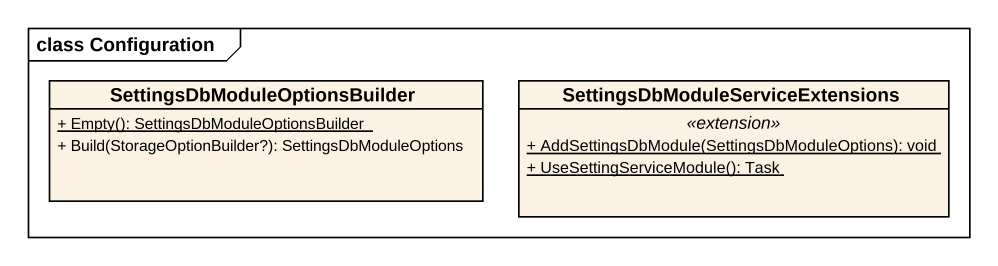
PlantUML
@startuml
mainframe class Configuration
hide circle
hide empty members
skinparam classAttributeIconSize 0
class "SettingsDbModuleOptionsBuilder" as SettingsDbModuleOptionsBuild {
  {static} + Empty(): SettingsDbModuleOptionsBuilder
  + Build(StorageOptionBuilder?): SettingsDbModuleOptions
}
class "SettingsDbModuleServiceExtensions" as SettingsDbModuleServiceExten {
  .. <<extension>> ..
  {static} + AddSettingsDbModule(SettingsDbModuleOptions): void
  {static} + UseSettingServiceModule(): Task
}
@enduml
